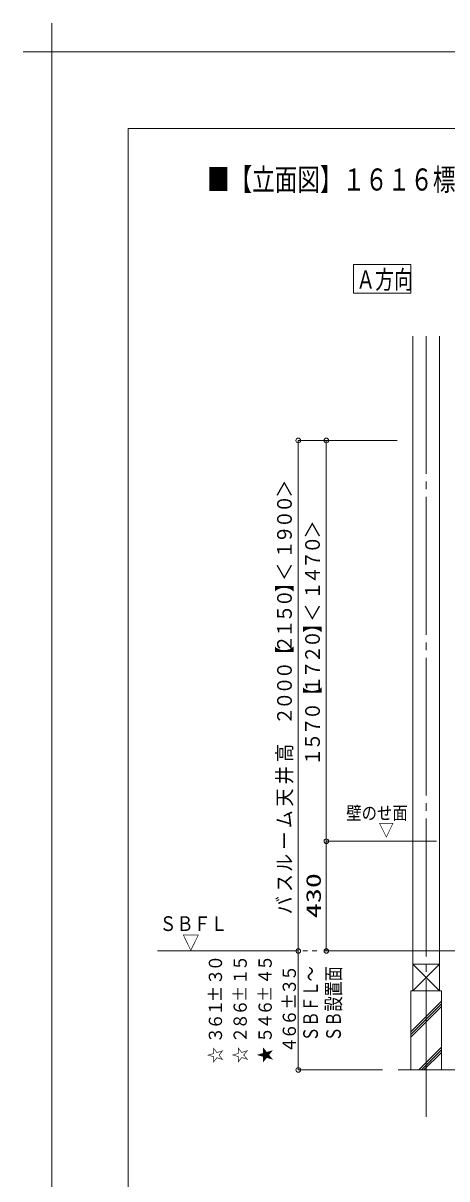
# Model space of a CAD drawing. Units: millimetres on the paper, with parts at other scales. Extents: x -305 to 305, y -152 to 152.
# Drawn here: x -304.8 to -249.4, y 1.3 to 152.3 of the extents above; entities that cross this region are included whole.
import ezdxf
from ezdxf.enums import TextEntityAlignment as Align

# ---------------------------------------------------------------- set-up
doc = ezdxf.new("R2010")
doc.units = ezdxf.units.MM
doc.linetypes.add('LONG_CHAIN', pattern=[21, 18, -1, 1, -1])
doc.linetypes.add('LONG_DOUBLE_CHAIN', pattern=[21.8, 18, -1, 0.6, -0.6, 0.6, -1])
for name, color, linetype, lineweight in [('0-0_0', 7, 'Continuous', 9), ('0-1_VIEW0001', 7, 'Continuous', 9), ('0-3_1図面枠', 7, 'Continuous', 9), ('0-4_図面枠', 3, 'Continuous', 9), ('0-5_DEFPOINTS', 7, 'Continuous', 9)]:
    doc.layers.add(name, color=color, linetype=linetype, lineweight=lineweight)
doc.styles.add('ＭＳ ゴシック', font='')
doc.styles.get('ＭＳ ゴシック').set_extended_font_data('MS Gothic')

# ---------------------------------------------------------------- blocks, each defined once
blk = doc.blocks.new('_ORIGIN')
at = {"layer": '0-0_0'}
blk.add_line((0, 0), (-1, 0), dxfattribs=at)
blk.add_circle((0, 0), 0.5, dxfattribs=at)
blk = doc.blocks.new('グループ-6')
at = {"layer": '0-3_1図面枠'}
for p, q in [((-4200, 2895), (-4200, 3045)), ((-4275, 2970), (-4125, 2970))]:
    blk.add_line(p, q, dxfattribs=at)

msp = doc.modelspace()

# ---------------------------------------------------------------- linework, layer by layer
at = {"layer": '0-1_VIEW0001'}
for p, q in [((-261.577, 116.984), (-261.577, 120.734)), ((-261.577, 120.734), (-254.077, 120.734)), ((-254.077, 116.984), (-254.077, 120.734)), ((-261.577, 116.984), (-254.077, 116.984)), ((-253.841, 111.391), (-253.841, 25.891)), ((-250.341, 111.391), (-250.341, 25.891)), ((-255.881, 97.758), (-268.808, 97.758)), ((-268.808, 31.691), (-268.808, 97.158)), ((-255.881, 97.758), (-265.141, 97.758)), ((-265.141, 46.025), (-265.141, 97.158)), ((-250.748, 45.425), (-265.141, 45.425)), ((-265.141, 31.691), (-265.141, 44.825)), ((-269.935, 31.091), (-268.808, 31.091)), ((-268.808, 16.158), (-268.808, 30.491)), ((-250.342, 29.391), (-253.841, 29.391)), ((-253.841, 29.391), (-250.341, 25.891)), ((-250.341, 29.391), (-253.841, 25.891)), ((-250.091, 25.891), (-254.091, 25.891)), ((-254.091, 25.891), (-254.091, 15.558)), ((-250.091, 25.891), (-250.091, 15.558)), ((-254.091, 20.522), (-250.091, 24.522)), ((-254.091, 20.189), (-250.091, 24.189)), ((-254.091, 19.855), (-250.091, 23.855)), ((-253.056, 15.558), (-250.091, 18.522)), ((-252.723, 15.558), (-250.091, 18.189)), ((-252.389, 15.558), (-250.091, 17.856)), ((-257.798, 15.558), (-268.808, 15.558)), ((-187.758, 15.558), (-255.758, 15.558))]:
    msp.add_line(p, q, dxfattribs=at)
at = {"layer": '0-1_VIEW0001', "linetype": 'LONG_CHAIN'}
msp.add_line((-252.091, 111.391), (-252.091, 9.433), dxfattribs=at)
at = {"layer": '0-1_VIEW0001', "linetype": 'LONG_DOUBLE_CHAIN'}
msp.add_line((-287.198, 31.091), (-173.116, 31.091), dxfattribs=at)
at = {"layer": '0-4_図面枠'}
msp.add_lwpolyline([(-291.017, -138.498), (108.983, -138.498), (108.983, 138.502), (-291.017, 138.502)], close=True, dxfattribs=at)
at = {"layer": '0-5_DEFPOINTS'}
for p in [(118.983, 148.502), (-301.017, -148.498)]:
    msp.add_line(p, (-301.017, 148.502), dxfattribs=at)

# ---------------------------------------------------------------- block references
at = {"layer": '0-1_VIEW0001', "xscale": 0.6, "yscale": 0.6}
for p, rotation in [((-268.808, 97.758), 90), ((-265.141, 97.758), 90), ((-265.141, 45.425), 270), ((-265.141, 45.425), 90), ((-268.808, 31.091), 270), ((-268.808, 31.091), 90), ((-265.141, 31.091), 270), ((-268.808, 15.558), 270)]:
    msp.add_blockref('_ORIGIN', p, dxfattribs=dict(at, rotation=rotation))
at = {"layer": '0-3_1図面枠', "xscale": 0.05, "yscale": 0.05}
msp.add_blockref('グループ-6', (-91.017, 0.002), dxfattribs=at)
msp.add_blockref('グループ-6', (-91.017, 0.002), dxfattribs=at)

# ---------------------------------------------------------------- texts
at = {"layer": '0-0_0', "style": 'ＭＳ ゴシック', "width": 0.75}
msp.add_text('■【立面図】１６１６標準（浴槽パンなし）\u3000ＡＲ／ＢＲ〔Ｓ＝１／３０〕', height=2.886, dxfattribs=at).set_placement((-280.735, 129.523), align=Align.BOTTOM_LEFT)
at = {"layer": '0-1_VIEW0001', "style": 'ＭＳ ゴシック'}
for s, height, width, p in [('Ａ方向', 2.405, 0.75, (-261.22, 116.835)), ('壁のせ面', 1.732, 0.85, (-262.535, 47.72)), ('▽', 1.732, 0.85, (-258.306, 45.52)), ('ＳＢＦＬ', 1.921, 0.85, (-286.941, 33.125)), ('▽', 1.921, 0.85, (-283.963, 30.681))]:
    msp.add_text(s, height=height, dxfattribs=dict(at, width=width)).set_placement(p, align=Align.BOTTOM_LEFT)
for s, height, width, p in [('＞', 1.921, 0.9, (-269.074, 90.281)), ('０', 1.921, 0.9, (-269.074, 88.293)), ('０', 1.921, 0.9, (-269.074, 86.305)), ('９', 1.921, 0.9, (-269.074, 84.317)), ('＞', 1.921, 0.9, (-265.407, 84.952)), ('０', 1.921, 0.9, (-265.407, 82.964)), ('１', 1.921, 0.9, (-269.074, 82.329)), ('＜', 1.921, 0.9, (-269.074, 79.421)), ('７', 1.921, 0.9, (-265.407, 80.976)), ('４', 1.921, 0.9, (-265.407, 78.988)), ('】', 1.921, 0.9, (-269.074, 77.967)), ('１', 1.921, 0.9, (-265.407, 77)), ('０', 1.921, 0.9, (-269.074, 75.979)), ('５', 1.921, 0.9, (-269.074, 73.991)), ('＜', 1.921, 0.9, (-265.407, 74.092)), ('１', 1.921, 0.9, (-269.074, 72.003)), ('】', 1.921, 0.9, (-265.407, 72.638)), ('０', 1.921, 0.9, (-265.407, 70.65)), ('２', 1.921, 0.9, (-269.074, 70.015)), ('【', 1.921, 0.9, (-269.074, 68.561)), ('２', 1.921, 0.9, (-265.407, 68.662)), ('０', 1.921, 0.9, (-269.074, 66.573)), ('７', 1.921, 0.9, (-265.407, 66.674)), ('１', 1.921, 0.9, (-265.407, 64.686)), ('０', 1.921, 0.9, (-269.074, 64.585)), ('【', 1.921, 0.9, (-265.407, 63.232)), ('０', 1.921, 0.9, (-269.074, 62.597)), ('２', 1.921, 0.9, (-269.074, 60.609)), ('０', 1.921, 0.9, (-265.407, 61.244)), ('７', 1.921, 0.9, (-265.407, 59.256)), ('５', 1.921, 0.9, (-265.407, 57.268)), ('高', 1.921, 0.9, (-269.074, 55.769)), ('１', 1.921, 0.9, (-265.407, 55.28)), ('井', 1.921, 0.9, (-269.074, 52.861)), ('天', 1.921, 0.9, (-269.074, 49.953)), ('ム', 1.921, 0.9, (-269.074, 47.113)), ('ー', 1.921, 0.9, (-269.074, 44.319)), ('ル', 1.921, 0.9, (-269.074, 41.411)), ('ス', 1.921, 0.9, (-269.074, 38.787)), ('430', 1.921, 1.5, (-265.28, 35.38)), ('バ', 1.921, 0.9, (-269.074, 35.879)), ('０', 1.73, 0.9, (-278.249, 28.444)), ('５', 1.73, 0.9, (-275.015, 28.465)), ('５', 1.73, 0.9, (-271.751, 28.475)), ('５', 1.73, 0.9, (-268.593, 27.156)), ('ＳＢＦＬ～', 1.921, 0.75, (-265.661, 19.266)), ('ＳＢ設置面', 1.921, 0.75, (-262.664, 19.266)), ('３', 1.73, 0.9, (-278.249, 26.655)), ('１', 1.73, 0.9, (-275.015, 26.676)), ('４', 1.73, 0.9, (-271.751, 26.685)), ('±', 1.73, 0.9, (-278.249, 24.414)), ('±', 1.73, 0.9, (-275.015, 24.435)), ('±', 1.73, 0.9, (-271.751, 24.444)), ('３', 1.73, 0.9, (-268.593, 25.367)), ('１', 1.73, 0.9, (-278.249, 22.625)), ('６', 1.73, 0.9, (-275.015, 22.645)), ('６', 1.73, 0.9, (-271.751, 22.655)), ('６±', 1.73, 0.9, (-268.593, 21.337)), ('６', 1.73, 0.9, (-278.249, 20.835)), ('８', 1.73, 0.9, (-275.015, 20.856)), ('４', 1.73, 0.9, (-271.751, 20.866)), ('６', 1.73, 0.9, (-268.593, 19.548)), ('３', 1.73, 0.9, (-278.249, 19.046)), ('２', 1.73, 0.9, (-275.015, 19.067)), ('５', 1.73, 0.9, (-271.751, 19.077)), ('☆', 1.73, 0.9, (-278.249, 16.429)), ('☆', 1.73, 0.9, (-275.015, 16.45)), ('★', 1.73, 0.9, (-271.751, 16.46)), ('４', 1.73, 0.9, (-268.593, 17.758))]:
    msp.add_text(s, height=height, rotation=90, dxfattribs=dict(at, width=width)).set_placement(p, align=Align.BOTTOM_LEFT)

doc.saveas('drawing.dxf')
